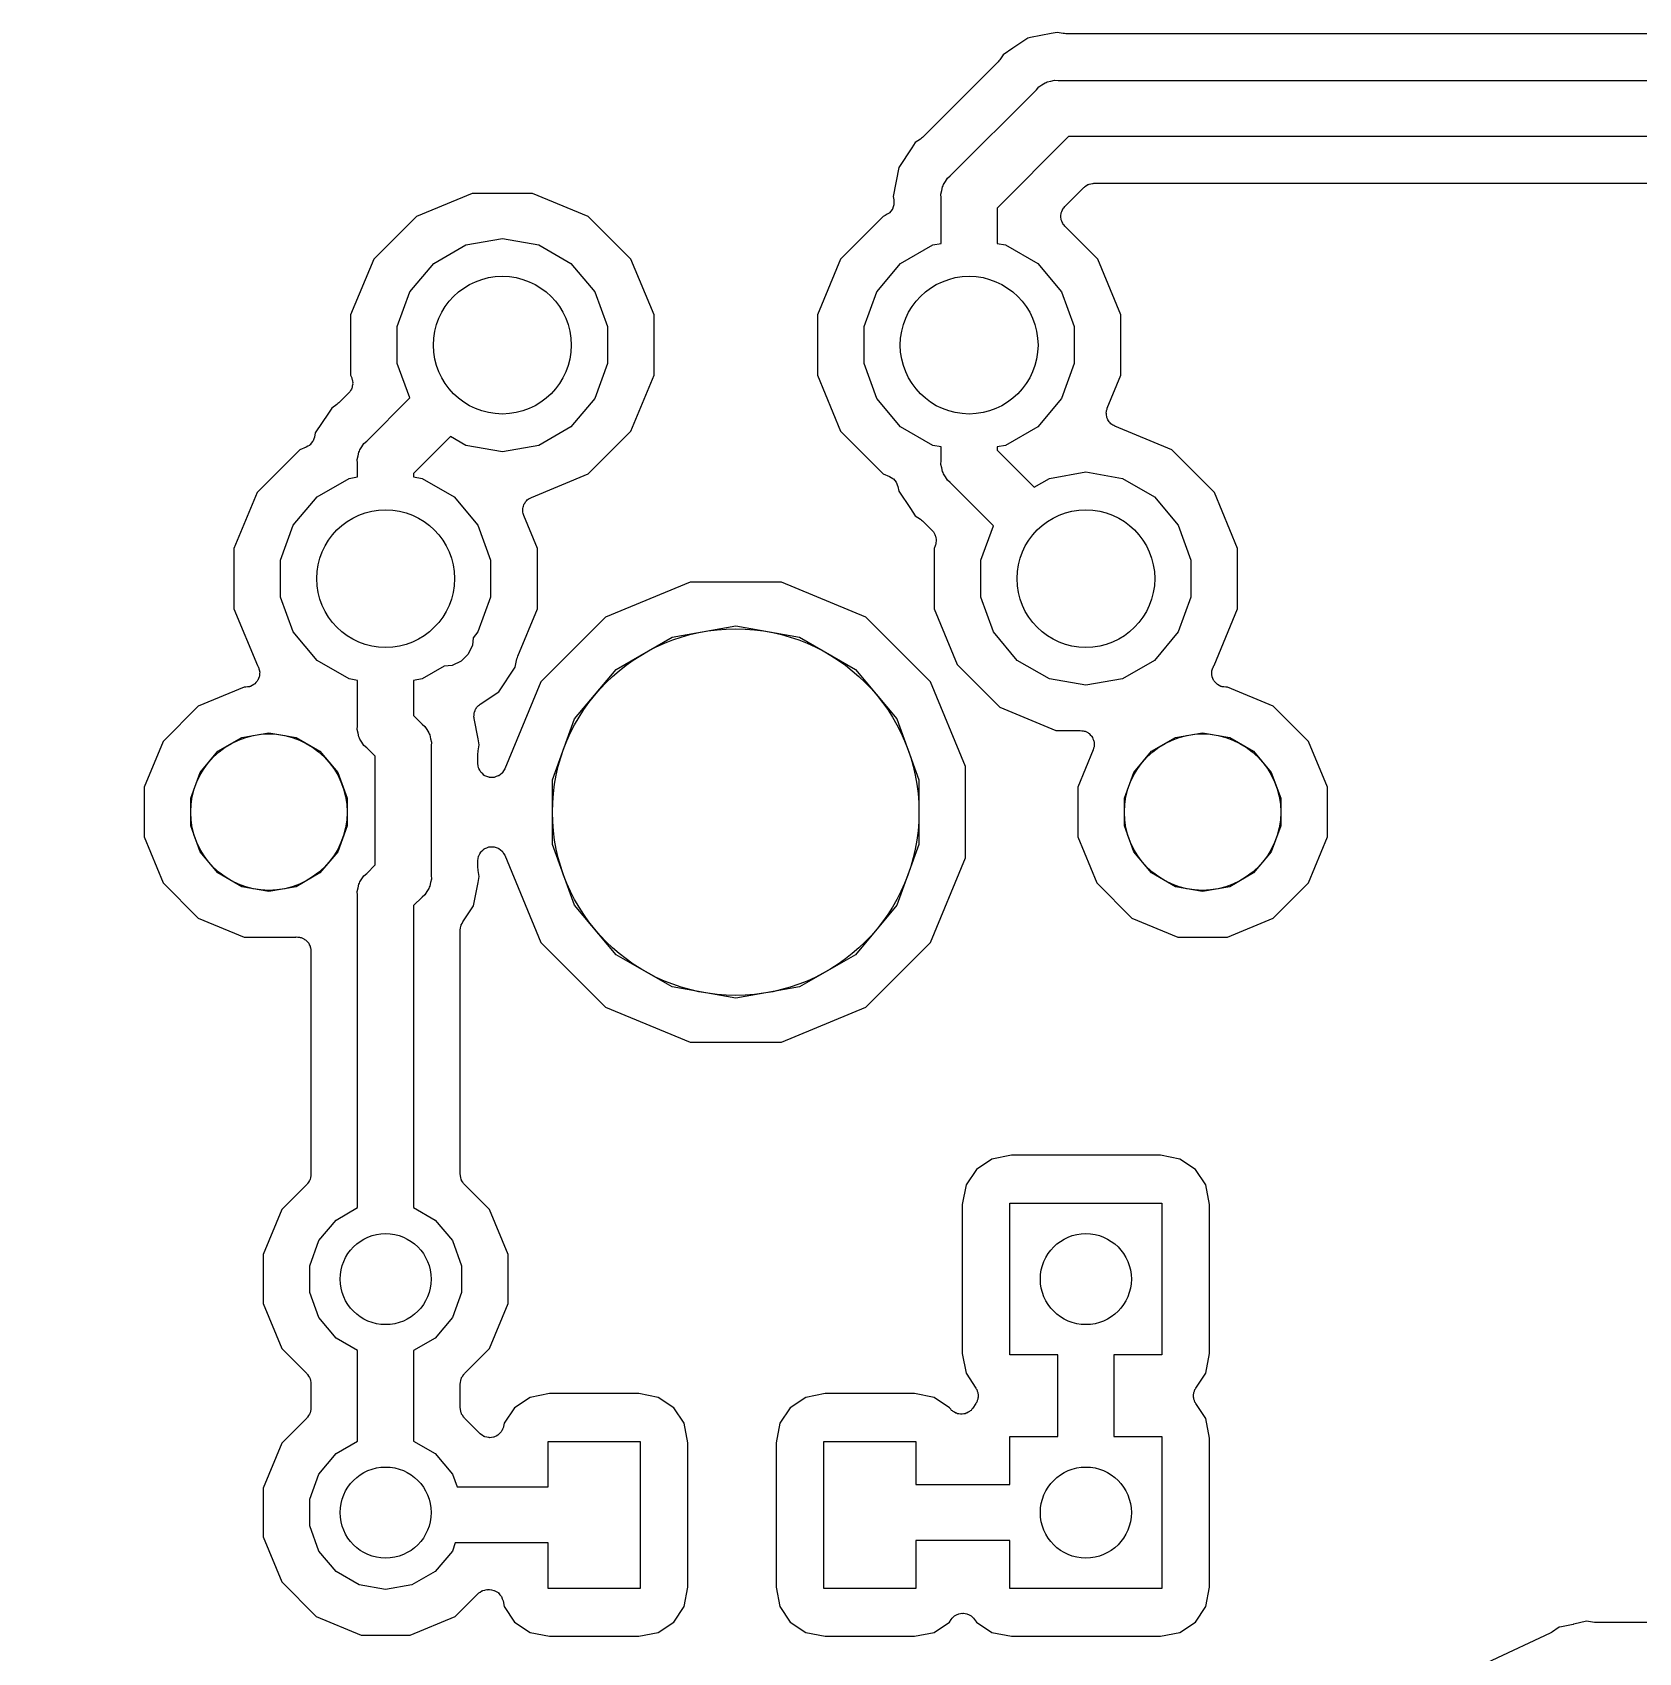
# Model space of a CAD drawing. Extents: x 24 to 196, y -189 to -31.
# Drawn here: x 64.65 to 82.13, y -131.42 to -113.8 of the extents above; entities that cross this region are included whole.
import ezdxf

# ---------------------------------------------------------------- set-up
doc = ezdxf.new("R2010")
doc.units = 0
doc.header["$MEASUREMENT"] = 0
doc.layers.add('BLACK', color=7, linetype='CONTINUOUS')

msp = doc.modelspace()

# ---------------------------------------------------------------- linework, layer by layer
at = {"layer": 'BLACK', "linetype": 'CONTINUOUS'}
for p, q in [((75.5149, -113.856), (75.4859, -113.862)), ((75.7377, -113.812), (75.5149, -113.856)), ((75.803, -113.799), (75.7377, -113.812)), ((75.7377, -113.812), (75.7377, -113.812)), ((75.8684, -113.812), (75.803, -113.799)), ((75.8833, -113.812), (75.8684, -113.812)), ((75.8981, -113.815), (75.8833, -113.812)), ((96.1202, -113.815), (75.8981, -113.815)), ((75.323, -113.971), (75.217, -114.042)), ((75.4859, -113.862), (75.323, -113.971)), ((75.1611, -114.12), (74.339, -114.942)), ((75.1697, -114.108), (75.1611, -114.12)), ((75.18, -114.097), (75.1697, -114.108)), ((75.217, -114.042), (75.18, -114.097)), ((75.6041, -114.391), (75.6391, -114.37)), ((75.6391, -114.37), (75.6722, -114.347)), ((75.6722, -114.347), (75.6854, -114.344)), ((75.6854, -114.344), (75.6972, -114.337)), ((75.6972, -114.337), (75.737, -114.33)), ((75.737, -114.33), (75.7761, -114.319)), ((75.7761, -114.319), (75.8163, -114.323)), ((75.8163, -114.323), (96.3937, -114.323)), ((74.6404, -115.359), (75.5781, -114.422)), ((75.5781, -114.422), (75.6041, -114.391)), ((74.2235, -115.054), (74.0809, -115.267)), ((74.2605, -114.998), (74.2235, -115.054)), ((74.2235, -115.054), (74.2235, -115.054)), ((74.3159, -114.961), (74.2605, -114.998)), ((74.3267, -114.951), (74.3159, -114.961)), ((74.339, -114.942), (74.3267, -114.951)), ((75.9293, -114.932), (75.1513, -115.71)), ((95.7841, -114.932), (75.9293, -114.932)), ((74.0809, -115.267), (74.0178, -115.584)), ((74.566, -115.453), (74.5892, -115.42)), ((74.5892, -115.42), (74.6094, -115.385)), ((74.6094, -115.385), (74.6404, -115.359)), ((76.1703, -115.446), (76.1896, -115.441)), ((76.1896, -115.441), (76.1962, -115.442)), ((76.1962, -115.442), (76.2028, -115.44)), ((76.2028, -115.44), (87.9894, -115.44)), ((69.4381, -115.55), (68.8313, -115.801)), ((70.0949, -115.55), (69.4381, -115.55)), ((70.7017, -115.801), (70.0949, -115.55)), ((74.0178, -115.584), (74.0251, -115.621)), ((74.5382, -115.557), (74.5486, -115.518)), ((74.5417, -115.598), (74.5382, -115.557)), ((74.5417, -116.094), (74.5417, -115.598)), ((74.5486, -115.518), (74.5557, -115.478)), ((74.5557, -115.478), (74.5625, -115.467)), ((74.5625, -115.467), (74.566, -115.453)), ((75.8882, -115.692), (76.0951, -115.485)), ((76.0951, -115.485), (76.1006, -115.481)), ((76.1006, -115.481), (76.1049, -115.476)), ((76.1049, -115.476), (76.1221, -115.466)), ((76.1221, -115.466), (76.1384, -115.455)), ((76.1384, -115.455), (76.1449, -115.453)), ((76.1449, -115.453), (76.1507, -115.45)), ((76.1507, -115.45), (76.1703, -115.446)), ((73.934, -115.792), (73.9113, -115.801)), ((73.9549, -115.778), (73.934, -115.792)), ((73.9761, -115.765), (73.9549, -115.778)), ((73.9772, -115.764), (73.9761, -115.765)), ((73.9786, -115.763), (73.9772, -115.764)), ((73.9937, -115.743), (73.9786, -115.763)), ((74.0092, -115.724), (73.9937, -115.743)), ((74.0098, -115.723), (74.0092, -115.724)), ((74.0108, -115.721), (74.0098, -115.723)), ((74.0183, -115.697), (74.0108, -115.721)), ((74.0263, -115.674), (74.0183, -115.697)), ((74.0251, -115.621), (74.0256, -115.646)), ((74.0256, -115.646), (74.0267, -115.671)), ((74.0267, -115.671), (74.0262, -115.672)), ((74.0262, -115.672), (74.0263, -115.674)), ((75.1513, -115.71), (75.1513, -116.094)), ((75.8441, -115.786), (75.8476, -115.774)), ((75.8453, -115.8), (75.8441, -115.786)), ((75.8476, -115.774), (75.8488, -115.76)), ((75.8488, -115.76), (75.8544, -115.748)), ((75.8544, -115.748), (75.8578, -115.735)), ((75.8578, -115.735), (75.8655, -115.724)), ((75.8655, -115.724), (75.8711, -115.712)), ((75.8711, -115.712), (75.8806, -115.703)), ((75.8806, -115.703), (75.8882, -115.692)), ((68.8313, -115.801), (68.3668, -116.265)), ((71.1661, -116.265), (70.7017, -115.801)), ((73.9113, -115.801), (73.4468, -116.265)), ((75.8441, -115.813), (75.8453, -115.8)), ((75.8476, -115.826), (75.8441, -115.813)), ((75.8488, -115.839), (75.8476, -115.826)), ((75.8544, -115.851), (75.8488, -115.839)), ((75.8578, -115.864), (75.8544, -115.851)), ((75.8655, -115.875), (75.8578, -115.864)), ((75.8711, -115.887), (75.8655, -115.875)), ((75.8806, -115.897), (75.8711, -115.887)), ((75.8882, -115.907), (75.8806, -115.897)), ((76.2461, -116.265), (75.8882, -115.907)), ((69.0205, -116.312), (69.3695, -116.11)), ((69.3695, -116.11), (69.7665, -116.04)), ((69.7665, -116.04), (70.1635, -116.11)), ((70.1635, -116.11), (70.5125, -116.312)), ((74.1005, -116.312), (74.4495, -116.11)), ((74.4495, -116.11), (74.5417, -116.094)), ((75.1513, -116.094), (75.2435, -116.11)), ((75.2435, -116.11), (75.5925, -116.312)), ((68.3668, -116.265), (68.1155, -116.872)), ((68.7614, -116.62), (69.0205, -116.312)), ((70.5125, -116.312), (70.7716, -116.62)), ((71.4175, -116.872), (71.1661, -116.265)), ((73.4468, -116.265), (73.1955, -116.872)), ((73.8414, -116.62), (74.1005, -116.312)), ((75.5925, -116.312), (75.8516, -116.62)), ((76.4975, -116.872), (76.2461, -116.265)), ((68.6235, -116.999), (68.7614, -116.62)), ((70.7716, -116.62), (70.9095, -116.999)), ((73.7035, -116.999), (73.8414, -116.62)), ((75.8516, -116.62), (75.9895, -116.999)), ((68.1155, -116.872), (68.1155, -117.529)), ((68.6235, -117.402), (68.6235, -116.999)), ((70.9095, -116.999), (70.9095, -117.402)), ((71.4175, -117.529), (71.4175, -116.872)), ((73.1955, -116.872), (73.1955, -117.529)), ((73.7035, -117.402), (73.7035, -116.999)), ((75.9895, -116.999), (75.9895, -117.402)), ((76.4975, -117.529), (76.4975, -116.872)), ((68.1155, -117.529), (68.1272, -117.557)), ((68.1272, -117.557), (68.1294, -117.567)), ((68.7597, -117.776), (68.6235, -117.402)), ((70.9095, -117.402), (70.7716, -117.781)), ((71.1661, -118.136), (71.4175, -117.529)), ((73.1955, -117.529), (73.4468, -118.136)), ((73.8414, -117.781), (73.7035, -117.402)), ((75.9895, -117.402), (75.8516, -117.781)), ((76.3499, -117.885), (76.4975, -117.529)), ((68.0942, -117.723), (67.989, -117.829)), ((68.0999, -117.715), (68.0942, -117.723)), ((68.1073, -117.708), (68.0999, -117.715)), ((68.115, -117.694), (68.1073, -117.708)), ((68.1246, -117.68), (68.115, -117.694)), ((68.1272, -117.67), (68.1246, -117.68)), ((68.1318, -117.662), (68.1272, -117.67)), ((68.1294, -117.567), (68.1336, -117.576)), ((68.134, -117.645), (68.1318, -117.662)), ((68.1336, -117.576), (68.1351, -117.593)), ((68.1383, -117.629), (68.134, -117.645)), ((68.1351, -117.593), (68.1387, -117.609)), ((68.1387, -117.609), (68.1374, -117.619)), ((68.1374, -117.619), (68.1383, -117.629)), ((67.9105, -117.885), (67.8735, -117.94)), ((67.9659, -117.848), (67.9105, -117.885)), ((67.9767, -117.837), (67.9659, -117.848)), ((67.989, -117.829), (67.9767, -117.837)), ((68.2904, -118.246), (68.7597, -117.776)), ((70.7716, -117.781), (70.5125, -118.09)), ((74.1005, -118.09), (73.8414, -117.781)), ((75.8516, -117.781), (75.5925, -118.09)), ((76.3413, -117.924), (76.3419, -117.911)), ((76.3419, -117.911), (76.347, -117.898)), ((76.347, -117.898), (76.3499, -117.885)), ((67.8735, -117.94), (67.7309, -118.154)), ((67.8735, -117.94), (67.8735, -117.94)), ((76.3385, -117.937), (76.3413, -117.924)), ((76.3402, -117.95), (76.3385, -117.937)), ((76.3396, -117.964), (76.3402, -117.95)), ((76.3436, -117.976), (76.3396, -117.964)), ((76.3454, -117.989), (76.3436, -117.976)), ((76.3515, -118.001), (76.3454, -117.989)), ((76.3555, -118.014), (76.3515, -118.001)), ((76.3636, -118.025), (76.3555, -118.014)), ((76.3698, -118.036), (76.3636, -118.025)), ((76.3796, -118.045), (76.3698, -118.036)), ((76.3878, -118.056), (76.3796, -118.045)), ((76.399, -118.063), (76.3878, -118.056)), ((76.4088, -118.072), (76.399, -118.063)), ((76.4211, -118.077), (76.4088, -118.072)), ((76.4324, -118.084), (76.4211, -118.077)), ((77.0517, -118.341), (76.4324, -118.084)), ((67.7021, -118.251), (67.6879, -118.267)), ((67.704, -118.246), (67.7021, -118.251)), ((67.707, -118.242), (67.704, -118.246)), ((67.7135, -118.221), (67.707, -118.242)), ((67.7213, -118.201), (67.7135, -118.221)), ((67.7309, -118.154), (67.7213, -118.201)), ((68.2594, -118.272), (68.2904, -118.246)), ((69.203, -118.195), (68.8013, -118.597)), ((69.3695, -118.291), (69.203, -118.195)), ((70.5125, -118.09), (70.1635, -118.291)), ((70.7017, -118.6), (71.1661, -118.136)), ((73.4468, -118.136), (73.9113, -118.6)), ((74.4495, -118.291), (74.1005, -118.09)), ((75.5925, -118.09), (75.2435, -118.291)), ((67.5613, -118.341), (67.0968, -118.805)), ((67.6302, -118.312), (67.5613, -118.341)), ((67.6484, -118.301), (67.6302, -118.312)), ((67.6673, -118.291), (67.6484, -118.301)), ((67.6706, -118.287), (67.6673, -118.291)), ((67.6748, -118.284), (67.6706, -118.287)), ((67.6879, -118.267), (67.6748, -118.284)), ((68.1882, -118.444), (68.1986, -118.405)), ((68.1986, -118.405), (68.2057, -118.365)), ((68.2057, -118.365), (68.2125, -118.353)), ((68.2125, -118.353), (68.216, -118.34)), ((68.216, -118.34), (68.2392, -118.307)), ((68.2392, -118.307), (68.2594, -118.272)), ((69.7665, -118.361), (69.3695, -118.291)), ((70.1635, -118.291), (69.7665, -118.361)), ((74.5417, -118.308), (74.4495, -118.291)), ((74.5417, -118.457), (74.5417, -118.308)), ((75.2435, -118.291), (75.1513, -118.308)), ((75.1513, -118.308), (75.1513, -118.344)), ((75.1513, -118.344), (75.553, -118.746)), ((77.5161, -118.805), (77.0517, -118.341)), ((68.1917, -118.484), (68.1882, -118.444)), ((68.1917, -118.634), (68.1917, -118.484)), ((68.8013, -118.597), (68.8013, -118.634)), ((70.0824, -118.857), (70.7017, -118.6)), ((73.9113, -118.6), (73.9802, -118.629)), ((74.5382, -118.498), (74.5417, -118.457)), ((74.5486, -118.537), (74.5382, -118.498)), ((74.5557, -118.577), (74.5486, -118.537)), ((74.5625, -118.588), (74.5557, -118.577)), ((74.566, -118.601), (74.5625, -118.588)), ((74.5892, -118.635), (74.566, -118.601)), ((75.7195, -118.65), (76.1165, -118.58)), ((76.1165, -118.58), (76.5135, -118.65)), ((67.7505, -118.852), (68.0995, -118.65)), ((68.0995, -118.65), (68.1917, -118.634)), ((68.8013, -118.634), (68.8935, -118.65)), ((68.8935, -118.65), (69.2425, -118.852)), ((73.9802, -118.629), (73.9984, -118.64)), ((73.9984, -118.64), (74.0173, -118.651)), ((74.0173, -118.651), (74.0206, -118.655)), ((74.0206, -118.655), (74.0248, -118.657)), ((74.0248, -118.657), (74.0379, -118.674)), ((74.0379, -118.674), (74.0521, -118.691)), ((74.0521, -118.691), (74.054, -118.695)), ((74.054, -118.695), (74.057, -118.699)), ((74.057, -118.699), (74.0635, -118.72)), ((74.0635, -118.72), (74.0713, -118.74)), ((74.0713, -118.74), (74.0809, -118.788)), ((74.0809, -118.788), (74.2078, -118.978)), ((74.6094, -118.67), (74.5892, -118.635)), ((74.6404, -118.696), (74.6094, -118.67)), ((75.1097, -119.165), (74.6404, -118.696)), ((75.553, -118.746), (75.7195, -118.65)), ((76.5135, -118.65), (76.8625, -118.852)), ((67.0968, -118.805), (66.8455, -119.412)), ((67.4914, -119.16), (67.7505, -118.852)), ((69.2425, -118.852), (69.5016, -119.16)), ((69.9896, -118.978), (69.9936, -118.965)), ((69.9936, -118.965), (69.9954, -118.952)), ((69.9954, -118.952), (70.0015, -118.94)), ((70.0015, -118.94), (70.0055, -118.927)), ((70.0055, -118.927), (70.0136, -118.917)), ((70.0136, -118.917), (70.0198, -118.905)), ((70.0198, -118.905), (70.0296, -118.896)), ((70.0296, -118.896), (70.0378, -118.885)), ((70.0378, -118.885), (70.049, -118.878)), ((70.049, -118.878), (70.0588, -118.869)), ((70.0588, -118.869), (70.0711, -118.864)), ((70.0711, -118.864), (70.0824, -118.857)), ((76.8625, -118.852), (77.1216, -119.16)), ((77.7675, -119.412), (77.5161, -118.805)), ((69.9885, -119.004), (69.9902, -118.991)), ((69.9913, -119.017), (69.9885, -119.004)), ((69.9902, -118.991), (69.9896, -118.978)), ((69.9919, -119.031), (69.9913, -119.017)), ((69.997, -119.043), (69.9919, -119.031)), ((69.9999, -119.056), (69.997, -119.043)), ((70.1475, -119.412), (69.9999, -119.056)), ((74.2078, -118.978), (74.2605, -119.057)), ((74.2605, -119.057), (74.3159, -119.094)), ((74.3159, -119.094), (74.3267, -119.104)), ((74.3267, -119.104), (74.339, -119.113)), ((74.339, -119.113), (74.4442, -119.218)), ((67.3535, -119.539), (67.4914, -119.16)), ((69.5016, -119.16), (69.6395, -119.539)), ((74.4442, -119.218), (74.4499, -119.226)), ((74.4499, -119.226), (74.4573, -119.233)), ((74.4573, -119.233), (74.465, -119.248)), ((74.465, -119.248), (74.4746, -119.261)), ((74.4746, -119.261), (74.4772, -119.271)), ((74.4772, -119.271), (74.4818, -119.28)), ((74.4818, -119.28), (74.484, -119.296)), ((74.484, -119.296), (74.4883, -119.312)), ((74.4883, -119.312), (74.4874, -119.322)), ((74.9735, -119.539), (75.1097, -119.165)), ((77.1216, -119.16), (77.2595, -119.539)), ((66.8455, -119.412), (66.8455, -120.069)), ((70.1475, -120.069), (70.1475, -119.412)), ((74.4772, -119.384), (74.4655, -119.412)), ((74.4655, -119.412), (74.4655, -120.069)), ((74.4794, -119.374), (74.4772, -119.384)), ((74.4836, -119.365), (74.4794, -119.374)), ((74.4851, -119.348), (74.4836, -119.365)), ((74.4887, -119.332), (74.4851, -119.348)), ((74.4874, -119.322), (74.4887, -119.332)), ((77.7675, -120.069), (77.7675, -119.412)), ((67.3535, -119.942), (67.3535, -119.539)), ((69.6395, -119.539), (69.6395, -119.942)), ((74.9735, -119.942), (74.9735, -119.539)), ((77.2595, -119.539), (77.2595, -119.942)), ((71.8088, -119.779), (70.8893, -120.16)), ((72.8042, -119.779), (71.8088, -119.779)), ((73.7237, -120.16), (72.8042, -119.779)), ((67.4914, -120.321), (67.3535, -119.942)), ((69.6395, -119.942), (69.5016, -120.321)), ((75.1114, -120.321), (74.9735, -119.942)), ((77.2595, -119.942), (77.1216, -120.321)), ((66.8455, -120.069), (67.1013, -120.687)), ((69.9337, -120.585), (70.1475, -120.069)), ((70.8893, -120.16), (70.1855, -120.863)), ((74.4275, -120.863), (73.7237, -120.16)), ((74.4655, -120.069), (74.7168, -120.676)), ((77.5117, -120.687), (77.7675, -120.069)), ((67.7505, -120.63), (67.4914, -120.321)), ((69.5016, -120.321), (69.4477, -120.385)), ((71.0051, -120.73), (71.614, -120.378)), ((71.614, -120.378), (72.3065, -120.256)), ((72.3065, -120.256), (72.999, -120.378)), ((72.999, -120.378), (73.6079, -120.73)), ((75.3705, -120.63), (75.1114, -120.321)), ((77.1216, -120.321), (76.8625, -120.63)), ((69.4406, -120.466), (69.3952, -120.563)), ((69.4477, -120.385), (69.4406, -120.466)), ((67.1013, -120.687), (67.1068, -120.693)), ((67.1068, -120.693), (67.1091, -120.699)), ((67.1091, -120.699), (67.1129, -120.705)), ((67.1129, -120.705), (67.1181, -120.724)), ((67.1181, -120.724), (67.1249, -120.743)), ((68.0995, -120.831), (67.7505, -120.63)), ((69.1339, -120.692), (68.8935, -120.831)), ((69.2218, -120.685), (69.1339, -120.692)), ((69.3192, -120.639), (69.2218, -120.685)), ((69.3952, -120.563), (69.3192, -120.639)), ((69.7276, -120.972), (69.9073, -120.703)), ((69.9073, -120.703), (69.925, -120.614)), ((69.925, -120.614), (69.9305, -120.6)), ((69.9305, -120.6), (69.9337, -120.585)), ((70.5531, -121.268), (71.0051, -120.73)), ((73.6079, -120.73), (74.0599, -121.268)), ((74.7168, -120.676), (75.1813, -121.14)), ((75.7195, -120.831), (75.3705, -120.63)), ((76.8625, -120.63), (76.5135, -120.831)), ((77.4881, -120.743), (77.4949, -120.724)), ((77.4949, -120.724), (77.5001, -120.705)), ((77.5001, -120.705), (77.5039, -120.699)), ((77.5039, -120.699), (77.5062, -120.693)), ((77.5062, -120.693), (77.5117, -120.687)), ((67.0442, -120.903), (67.0269, -120.913)), ((67.0622, -120.894), (67.0442, -120.903)), ((67.067, -120.889), (67.0622, -120.894)), ((67.0728, -120.886), (67.067, -120.889)), ((67.0856, -120.871), (67.0728, -120.886)), ((67.0996, -120.857), (67.0856, -120.871)), ((67.1025, -120.851), (67.0996, -120.857)), ((67.1068, -120.846), (67.1025, -120.851)), ((67.1136, -120.827), (67.1068, -120.846)), ((67.122, -120.809), (67.1136, -120.827)), ((67.1226, -120.802), (67.122, -120.809)), ((67.1249, -120.796), (67.1226, -120.802)), ((67.1249, -120.743), (67.1249, -120.75)), ((67.1249, -120.75), (67.1266, -120.756)), ((67.1266, -120.756), (67.1249, -120.776)), ((67.1249, -120.776), (67.1249, -120.796)), ((68.1917, -120.848), (68.0995, -120.831)), ((68.1917, -121.344), (68.1917, -120.848)), ((68.8935, -120.831), (68.8013, -120.848)), ((68.8013, -120.848), (68.8013, -121.231)), ((70.1855, -120.863), (69.793, -121.811)), ((74.8084, -121.783), (74.4275, -120.863)), ((76.1165, -120.901), (75.7195, -120.831)), ((76.5135, -120.831), (76.1165, -120.901)), ((77.4864, -120.756), (77.4881, -120.75)), ((77.4881, -120.776), (77.4864, -120.756)), ((77.4881, -120.75), (77.4881, -120.743)), ((77.4881, -120.796), (77.4881, -120.776)), ((77.4904, -120.802), (77.4881, -120.796)), ((77.491, -120.809), (77.4904, -120.802)), ((77.4994, -120.827), (77.491, -120.809)), ((77.5062, -120.846), (77.4994, -120.827)), ((77.5105, -120.851), (77.5062, -120.846)), ((77.5133, -120.857), (77.5105, -120.851)), ((77.5274, -120.871), (77.5133, -120.857)), ((77.5402, -120.886), (77.5274, -120.871)), ((77.546, -120.889), (77.5402, -120.886)), ((77.5508, -120.894), (77.546, -120.889)), ((77.5688, -120.903), (77.5508, -120.894)), ((77.5861, -120.913), (77.5688, -120.903)), ((66.9562, -120.922), (66.4567, -121.129)), ((66.9748, -120.922), (66.9562, -120.922)), ((66.9944, -120.918), (66.9748, -120.922)), ((67.0142, -120.917), (66.9944, -120.918)), ((67.0203, -120.914), (67.0142, -120.917)), ((67.0269, -120.913), (67.0203, -120.914)), ((69.5242, -121.108), (69.7276, -120.972)), ((77.5927, -120.914), (77.5861, -120.913)), ((77.5987, -120.917), (77.5927, -120.914)), ((77.6186, -120.918), (77.5987, -120.917)), ((77.6382, -120.922), (77.6186, -120.918)), ((77.6568, -120.922), (77.6382, -120.922)), ((78.1562, -121.129), (77.6568, -120.922)), ((66.4567, -121.129), (66.0745, -121.511)), ((68.8013, -121.231), (68.8931, -121.323)), ((69.4567, -121.244), (69.4586, -121.228)), ((69.4591, -121.254), (69.4567, -121.244)), ((69.4582, -121.211), (69.4614, -121.202)), ((69.4586, -121.228), (69.4582, -121.211)), ((69.4594, -121.264), (69.4591, -121.254)), ((69.4614, -121.202), (69.4625, -121.192)), ((69.4625, -121.192), (69.4699, -121.177)), ((69.4699, -121.177), (69.4752, -121.161)), ((69.4752, -121.161), (69.4815, -121.153)), ((69.4815, -121.153), (69.4859, -121.144)), ((69.4859, -121.144), (69.4979, -121.133)), ((69.4979, -121.133), (69.5083, -121.12)), ((69.5083, -121.12), (69.5169, -121.115)), ((69.5169, -121.115), (69.5242, -121.108)), ((75.1813, -121.14), (75.7881, -121.392)), ((78.5385, -121.511), (78.1562, -121.129)), ((66.931, -121.469), (67.2265, -121.417)), ((67.2265, -121.417), (67.522, -121.469)), ((68.1882, -121.384), (68.1917, -121.344)), ((68.1986, -121.423), (68.1882, -121.384)), ((68.2057, -121.463), (68.1986, -121.423)), ((68.8931, -121.323), (68.9241, -121.349)), ((68.9241, -121.349), (68.9443, -121.384)), ((68.9443, -121.384), (68.9675, -121.417)), ((68.9675, -121.417), (68.971, -121.43)), ((68.971, -121.43), (68.9778, -121.442)), ((69.5027, -121.482), (69.4594, -121.264)), ((70.3126, -121.929), (70.5531, -121.268)), ((74.0599, -121.268), (74.3004, -121.929)), ((75.7881, -121.392), (76.0558, -121.392)), ((76.0558, -121.392), (76.0722, -121.395)), ((76.0722, -121.395), (76.0888, -121.395)), ((76.0888, -121.395), (76.098, -121.399)), ((76.098, -121.399), (76.1079, -121.401)), ((76.1079, -121.401), (76.1223, -121.409)), ((76.1223, -121.409), (76.1377, -121.416)), ((76.1377, -121.416), (76.1451, -121.422)), ((76.1451, -121.422), (76.1537, -121.427)), ((76.1537, -121.427), (76.1644, -121.44)), ((77.091, -121.469), (77.3865, -121.417)), ((77.3865, -121.417), (77.682, -121.469)), ((66.0745, -121.511), (65.8676, -122.01)), ((66.6711, -121.619), (66.931, -121.469)), ((67.522, -121.469), (67.7819, -121.619)), ((68.2125, -121.475), (68.2057, -121.463)), ((68.216, -121.488), (68.2125, -121.475)), ((68.2392, -121.521), (68.216, -121.488)), ((68.2594, -121.556), (68.2392, -121.521)), ((68.2904, -121.582), (68.2594, -121.556)), ((68.3822, -121.674), (68.2904, -121.582)), ((68.9778, -121.442), (68.9849, -121.482)), ((68.9849, -121.482), (68.9953, -121.521)), ((68.9953, -121.521), (68.9918, -121.561)), ((68.9918, -121.561), (68.9918, -122.968)), ((69.5157, -121.548), (69.5027, -121.482)), ((69.5027, -121.482), (69.5027, -121.482)), ((69.5027, -121.613), (69.5157, -121.548)), ((76.1966, -121.602), (76.0276, -122.01)), ((76.1644, -121.44), (76.1767, -121.451)), ((76.1767, -121.451), (76.1813, -121.46)), ((76.1813, -121.46), (76.1878, -121.468)), ((76.1878, -121.468), (76.1935, -121.483)), ((76.1935, -121.483), (76.2011, -121.498)), ((76.2002, -121.586), (76.1966, -121.602)), ((76.2059, -121.571), (76.2002, -121.586)), ((76.2011, -121.498), (76.2024, -121.508)), ((76.2024, -121.508), (76.2059, -121.518)), ((76.2059, -121.518), (76.2059, -121.534)), ((76.2059, -121.534), (76.208, -121.551)), ((76.208, -121.551), (76.2059, -121.56)), ((76.2059, -121.56), (76.2059, -121.571)), ((76.8311, -121.619), (77.091, -121.469)), ((77.682, -121.469), (77.9419, -121.619)), ((78.7454, -122.01), (78.5385, -121.511)), ((66.4782, -121.849), (66.6711, -121.619)), ((67.7819, -121.619), (67.9748, -121.849)), ((68.3822, -122.855), (68.3822, -121.674)), ((69.4998, -121.643), (69.5024, -121.628)), ((69.4998, -121.753), (69.4998, -121.643)), ((69.5038, -121.776), (69.4998, -121.753)), ((69.5024, -121.628), (69.5027, -121.613)), ((69.5069, -121.798), (69.5038, -121.776)), ((74.8084, -122.778), (74.8084, -121.783)), ((76.6382, -121.849), (76.8311, -121.619)), ((77.9419, -121.619), (78.1348, -121.849)), ((66.3756, -122.131), (66.4782, -121.849)), ((67.9748, -121.849), (68.0774, -122.131)), ((69.5084, -121.801), (69.5069, -121.798)), ((69.509, -121.805), (69.5084, -121.801)), ((69.5206, -121.825), (69.509, -121.805)), ((69.5313, -121.845), (69.5206, -121.825)), ((69.5338, -121.848), (69.5313, -121.845)), ((69.5355, -121.851), (69.5338, -121.848)), ((69.5532, -121.866), (69.5355, -121.851)), ((69.5703, -121.881), (69.5532, -121.866)), ((69.5734, -121.882), (69.5703, -121.881)), ((69.576, -121.885), (69.5734, -121.882)), ((69.5978, -121.893), (69.576, -121.885)), ((69.6192, -121.901), (69.5978, -121.893)), ((69.6226, -121.902), (69.6192, -121.901)), ((69.6257, -121.903), (69.6226, -121.902)), ((69.6489, -121.903), (69.6257, -121.903)), ((69.6721, -121.904), (69.6489, -121.903)), ((69.6753, -121.903), (69.6721, -121.904)), ((69.6787, -121.903), (69.6753, -121.903)), ((69.7004, -121.895), (69.6787, -121.903)), ((69.7226, -121.888), (69.7004, -121.895)), ((69.7252, -121.886), (69.7226, -121.888)), ((69.7284, -121.885), (69.7252, -121.886)), ((69.7462, -121.87), (69.7284, -121.885)), ((69.7646, -121.856), (69.7462, -121.87)), ((69.7664, -121.853), (69.7646, -121.856)), ((69.7689, -121.851), (69.7664, -121.853)), ((69.7805, -121.831), (69.7689, -121.851)), ((69.793, -121.811), (69.7805, -121.831)), ((70.3126, -122.632), (70.3126, -121.929)), ((74.3004, -121.929), (74.3004, -122.632)), ((76.5356, -122.131), (76.6382, -121.849)), ((78.1348, -121.849), (78.2374, -122.131)), ((65.8676, -122.01), (65.8676, -122.551)), ((66.3756, -122.431), (66.3756, -122.131)), ((68.0774, -122.131), (68.0774, -122.431)), ((76.0276, -122.01), (76.0276, -122.551)), ((76.5356, -122.431), (76.5356, -122.131)), ((78.2374, -122.131), (78.2374, -122.431)), ((78.7454, -122.551), (78.7454, -122.01)), ((66.4782, -122.713), (66.3756, -122.431)), ((68.0774, -122.431), (67.9748, -122.713)), ((76.6382, -122.713), (76.5356, -122.431)), ((78.2374, -122.431), (78.1348, -122.713)), ((65.8676, -122.551), (66.0745, -123.05)), ((69.576, -122.677), (69.5978, -122.669)), ((69.5978, -122.669), (69.6192, -122.66)), ((69.6192, -122.66), (69.6226, -122.66)), ((69.6226, -122.66), (69.6257, -122.659)), ((69.6257, -122.659), (69.6489, -122.659)), ((69.6489, -122.659), (69.6721, -122.658)), ((69.6721, -122.658), (69.6753, -122.659)), ((69.6753, -122.659), (69.6787, -122.659)), ((69.6787, -122.659), (69.7004, -122.666)), ((69.7004, -122.666), (69.7226, -122.673)), ((70.5531, -123.293), (70.3126, -122.632)), ((74.3004, -122.632), (74.0599, -123.293)), ((76.0276, -122.551), (76.2345, -123.05)), ((78.5385, -123.05), (78.7454, -122.551)), ((66.6711, -122.943), (66.4782, -122.713)), ((67.9748, -122.713), (67.7819, -122.943)), ((69.4998, -122.809), (69.5038, -122.786)), ((69.4998, -122.887), (69.4998, -122.809)), ((69.5038, -122.786), (69.5069, -122.763)), ((69.5069, -122.763), (69.5084, -122.76)), ((69.5084, -122.76), (69.509, -122.756)), ((69.509, -122.756), (69.5206, -122.736)), ((69.5206, -122.736), (69.5313, -122.716)), ((69.5313, -122.716), (69.5338, -122.714)), ((69.5338, -122.714), (69.5355, -122.711)), ((69.5355, -122.711), (69.5532, -122.696)), ((69.5532, -122.696), (69.5703, -122.68)), ((69.5703, -122.68), (69.5734, -122.679)), ((69.5734, -122.679), (69.576, -122.677)), ((69.7226, -122.673), (69.7252, -122.675)), ((69.7252, -122.675), (69.7284, -122.677)), ((69.7284, -122.677), (69.7462, -122.692)), ((69.7462, -122.692), (69.7646, -122.706)), ((69.7646, -122.706), (69.7664, -122.708)), ((69.7664, -122.708), (69.7689, -122.711)), ((69.7689, -122.711), (69.7805, -122.731)), ((69.7805, -122.731), (69.793, -122.75)), ((69.793, -122.75), (70.1855, -123.698)), ((74.4275, -123.698), (74.8084, -122.778)), ((76.8311, -122.943), (76.6382, -122.713)), ((78.1348, -122.713), (77.9419, -122.943)), ((66.931, -123.093), (66.6711, -122.943)), ((67.7819, -122.943), (67.522, -123.093)), ((68.216, -123.041), (68.2392, -123.008)), ((68.2392, -123.008), (68.2594, -122.973)), ((68.2594, -122.973), (68.2904, -122.947)), ((68.2904, -122.947), (68.3822, -122.855)), ((68.9953, -123.009), (68.9849, -123.048)), ((68.9918, -122.968), (68.9953, -123.009)), ((69.5024, -122.901), (69.4998, -122.887)), ((69.5027, -122.916), (69.5024, -122.901)), ((69.5157, -122.982), (69.5027, -122.916)), ((69.5027, -123.047), (69.5157, -122.982)), ((77.091, -123.093), (76.8311, -122.943)), ((77.9419, -122.943), (77.682, -123.093)), ((66.0745, -123.05), (66.4567, -123.433)), ((67.2265, -123.145), (66.931, -123.093)), ((67.522, -123.093), (67.2265, -123.145)), ((68.1882, -123.145), (68.1986, -123.106)), ((68.1917, -123.186), (68.1882, -123.145)), ((68.1917, -126.583), (68.1917, -123.186)), ((68.1986, -123.106), (68.2057, -123.066)), ((68.2057, -123.066), (68.2125, -123.055)), ((68.2125, -123.055), (68.216, -123.041)), ((68.9241, -123.181), (68.8931, -123.207)), ((68.9443, -123.146), (68.9241, -123.181)), ((68.9675, -123.112), (68.9443, -123.146)), ((68.971, -123.099), (68.9675, -123.112)), ((68.9778, -123.088), (68.971, -123.099)), ((68.9849, -123.048), (68.9778, -123.088)), ((69.4526, -123.299), (69.5027, -123.047)), ((69.5027, -123.047), (69.5027, -123.047)), ((76.2345, -123.05), (76.6167, -123.433)), ((77.3865, -123.145), (77.091, -123.093)), ((77.682, -123.093), (77.3865, -123.145)), ((78.1562, -123.433), (78.5385, -123.05)), ((68.8931, -123.207), (68.8013, -123.298)), ((68.8013, -123.298), (68.8013, -126.583)), ((69.335, -123.475), (69.4526, -123.299)), ((71.0051, -123.832), (70.5531, -123.293)), ((74.0599, -123.293), (73.6079, -123.832)), ((66.4567, -123.433), (66.9562, -123.64)), ((69.3093, -123.56), (69.3125, -123.542)), ((69.3125, -123.542), (69.3137, -123.523)), ((69.3137, -123.523), (69.317, -123.516)), ((69.317, -123.516), (69.3185, -123.507)), ((69.3185, -123.507), (69.3276, -123.492)), ((69.3276, -123.492), (69.335, -123.475)), ((76.6167, -123.433), (77.1162, -123.64)), ((77.6568, -123.64), (78.1562, -123.433)), ((66.9562, -123.64), (67.5175, -123.64)), ((67.5175, -123.64), (67.5247, -123.638)), ((67.5247, -123.638), (67.5411, -123.64)), ((67.5411, -123.64), (67.5578, -123.64)), ((67.5578, -123.64), (67.5672, -123.644)), ((67.5672, -123.644), (67.5771, -123.645)), ((67.5771, -123.645), (67.5919, -123.653)), ((67.5919, -123.653), (67.6075, -123.658)), ((67.6075, -123.658), (67.6152, -123.665)), ((67.6152, -123.665), (67.6241, -123.669)), ((67.6241, -123.669), (67.6353, -123.682)), ((67.6353, -123.682), (67.648, -123.692)), ((67.648, -123.692), (67.6531, -123.701)), ((67.6531, -123.701), (67.6598, -123.708)), ((67.6598, -123.708), (67.6662, -123.724)), ((67.6662, -123.724), (67.6745, -123.738)), ((69.3093, -126.224), (69.3093, -123.56)), ((70.1855, -123.698), (70.8893, -124.402)), ((73.7237, -124.402), (74.4275, -123.698)), ((77.1162, -123.64), (77.6568, -123.64)), ((67.6745, -123.738), (67.6762, -123.748)), ((67.6762, -123.748), (67.6801, -123.757)), ((67.6801, -123.757), (67.6808, -123.774)), ((67.6808, -123.774), (67.6837, -123.79)), ((67.6837, -123.79), (67.6837, -126.224)), ((71.614, -124.183), (71.0051, -123.832)), ((73.6079, -123.832), (72.999, -124.183)), ((72.3065, -124.305), (71.614, -124.183)), ((72.999, -124.183), (72.3065, -124.305)), ((70.8893, -124.402), (71.8088, -124.783)), ((72.8042, -124.783), (73.7237, -124.402)), ((71.8088, -124.783), (72.8042, -124.783)), ((75.306, -126.014), (75.0928, -126.057)), ((76.927, -126.014), (75.306, -126.014)), ((77.1402, -126.057), (76.927, -126.014)), ((74.9247, -126.169), (74.8125, -126.337)), ((75.0928, -126.057), (74.9247, -126.169)), ((77.3082, -126.169), (77.1402, -126.057)), ((77.4205, -126.337), (77.3082, -126.169)), ((67.6391, -126.332), (67.366, -126.605)), ((67.6429, -126.327), (67.6391, -126.332)), ((67.648, -126.322), (67.6429, -126.327)), ((67.658, -126.305), (67.648, -126.322)), ((67.6694, -126.289), (67.658, -126.305)), ((67.6712, -126.282), (67.6694, -126.289)), ((67.6745, -126.277), (67.6712, -126.282)), ((67.678, -126.257), (67.6745, -126.277)), ((67.6831, -126.238), (67.678, -126.257)), ((67.6837, -126.224), (67.6825, -126.231)), ((67.6825, -126.231), (67.6831, -126.238)), ((69.3105, -126.231), (69.3093, -126.224)), ((69.3099, -126.238), (69.3105, -126.231)), ((69.315, -126.257), (69.3099, -126.238)), ((69.3185, -126.277), (69.315, -126.257)), ((69.3218, -126.282), (69.3185, -126.277)), ((69.3236, -126.289), (69.3218, -126.282)), ((69.335, -126.305), (69.3236, -126.289)), ((69.3449, -126.322), (69.335, -126.305)), ((69.3501, -126.327), (69.3449, -126.322)), ((69.3539, -126.332), (69.3501, -126.327)), ((69.627, -126.605), (69.3539, -126.332)), ((74.8125, -126.337), (74.7701, -126.55)), ((77.4629, -126.55), (77.4205, -126.337)), ((75.291, -128.186), (75.291, -126.535)), ((75.291, -126.535), (76.942, -126.535)), ((76.942, -126.535), (76.942, -128.186)), ((67.366, -126.605), (67.163, -127.095)), ((67.7706, -126.942), (67.9577, -126.719)), ((67.9577, -126.719), (68.1917, -126.583)), ((68.8013, -126.583), (69.0353, -126.719)), ((69.0353, -126.719), (69.2224, -126.942)), ((69.83, -127.095), (69.627, -126.605)), ((74.7701, -126.55), (74.7701, -128.171)), ((77.4629, -128.171), (77.4629, -126.55)), ((67.671, -127.215), (67.7706, -126.942)), ((69.2224, -126.942), (69.322, -127.215)), ((67.163, -127.095), (67.163, -127.626)), ((67.671, -127.506), (67.671, -127.215)), ((69.322, -127.215), (69.322, -127.506)), ((69.83, -127.626), (69.83, -127.095)), ((67.7706, -127.78), (67.671, -127.506)), ((69.322, -127.506), (69.2224, -127.78)), ((67.163, -127.626), (67.366, -128.116)), ((67.9577, -128.003), (67.7706, -127.78)), ((69.2224, -127.78), (69.0353, -128.003)), ((69.627, -128.116), (69.83, -127.626)), ((67.366, -128.116), (67.6391, -128.389)), ((68.1917, -128.138), (67.9577, -128.003)), ((69.0353, -128.003), (68.8013, -128.138)), ((69.3539, -128.389), (69.627, -128.116)), ((68.1917, -129.123), (68.1917, -128.138)), ((68.8013, -128.138), (68.8013, -129.123)), ((74.7701, -128.171), (74.8125, -128.384)), ((75.8117, -128.186), (75.291, -128.186)), ((75.8117, -129.075), (75.8117, -128.186)), ((76.942, -128.186), (76.4213, -128.186)), ((76.4213, -128.186), (76.4213, -129.075)), ((77.4205, -128.384), (77.4629, -128.171)), ((67.6391, -128.389), (67.6429, -128.395)), ((67.6429, -128.395), (67.648, -128.399)), ((67.648, -128.399), (67.658, -128.416)), ((67.658, -128.416), (67.6694, -128.432)), ((67.6694, -128.432), (67.6712, -128.439)), ((67.6712, -128.439), (67.6745, -128.445)), ((67.6745, -128.445), (67.678, -128.464)), ((67.678, -128.464), (67.6831, -128.484)), ((67.6831, -128.484), (67.6825, -128.49)), ((69.3099, -128.484), (69.315, -128.464)), ((69.3105, -128.49), (69.3099, -128.484)), ((69.315, -128.464), (69.3185, -128.445)), ((69.3185, -128.445), (69.3218, -128.439)), ((69.3218, -128.439), (69.3236, -128.432)), ((69.3236, -128.432), (69.335, -128.416)), ((69.335, -128.416), (69.3449, -128.399)), ((69.3449, -128.399), (69.3501, -128.395)), ((69.3501, -128.395), (69.3539, -128.389)), ((74.8125, -128.384), (74.9205, -128.546)), ((77.3125, -128.546), (77.4205, -128.384)), ((67.6825, -128.49), (67.6837, -128.497)), ((67.6837, -128.497), (67.6837, -128.764)), ((69.3093, -128.497), (69.3105, -128.49)), ((69.3093, -128.764), (69.3093, -128.497)), ((70.0676, -128.648), (69.8996, -128.76)), ((70.2809, -128.605), (70.0676, -128.648)), ((71.2508, -128.605), (70.2809, -128.605)), ((71.4641, -128.648), (71.2508, -128.605)), ((71.6321, -128.76), (71.4641, -128.648)), ((73.0676, -128.648), (72.8996, -128.76)), ((73.2809, -128.605), (73.0676, -128.648)), ((74.2508, -128.605), (73.2809, -128.605)), ((74.4641, -128.648), (74.2508, -128.605)), ((74.6321, -128.76), (74.4641, -128.648)), ((74.9205, -128.546), (74.9245, -128.555)), ((74.9245, -128.555), (74.9304, -128.563)), ((74.9304, -128.563), (74.9351, -128.579)), ((74.9351, -128.579), (74.9418, -128.594)), ((74.9418, -128.594), (74.9424, -128.604)), ((74.9424, -128.657), (74.9418, -128.667)), ((74.9424, -128.604), (74.9452, -128.614)), ((74.9452, -128.647), (74.9424, -128.657)), ((74.9452, -128.614), (74.9442, -128.631)), ((74.9442, -128.631), (74.9452, -128.647)), ((77.2878, -128.614), (77.2906, -128.604)), ((77.2888, -128.631), (77.2878, -128.614)), ((77.2878, -128.647), (77.2888, -128.631)), ((77.2906, -128.657), (77.2878, -128.647)), ((77.2906, -128.604), (77.2912, -128.594)), ((77.2912, -128.667), (77.2906, -128.657)), ((77.2912, -128.594), (77.2979, -128.579)), ((77.2979, -128.579), (77.3026, -128.563)), ((77.3026, -128.563), (77.3085, -128.555)), ((77.3085, -128.555), (77.3125, -128.546)), ((67.6694, -128.829), (67.658, -128.845)), ((67.6712, -128.822), (67.6694, -128.829)), ((67.6745, -128.817), (67.6712, -128.822)), ((67.678, -128.797), (67.6745, -128.817)), ((67.6831, -128.778), (67.678, -128.797)), ((67.6837, -128.764), (67.6825, -128.771)), ((67.6825, -128.771), (67.6831, -128.778)), ((69.3105, -128.771), (69.3093, -128.764)), ((69.3099, -128.778), (69.3105, -128.771)), ((69.315, -128.797), (69.3099, -128.778)), ((69.3185, -128.817), (69.315, -128.797)), ((69.3218, -128.822), (69.3185, -128.817)), ((69.3236, -128.829), (69.3218, -128.822)), ((69.335, -128.845), (69.3236, -128.829)), ((69.8996, -128.76), (69.7873, -128.928)), ((71.7444, -128.928), (71.6321, -128.76)), ((72.8996, -128.76), (72.7873, -128.928)), ((74.6347, -128.764), (74.6321, -128.76)), ((74.6462, -128.776), (74.6347, -128.764)), ((74.656, -128.789), (74.6462, -128.776)), ((74.6644, -128.795), (74.656, -128.789)), ((74.6713, -128.802), (74.6644, -128.795)), ((74.6862, -128.809), (74.6713, -128.802)), ((74.7, -128.819), (74.6862, -128.809)), ((74.7098, -128.821), (74.7, -128.819)), ((74.7188, -128.825), (74.7098, -128.821)), ((74.7353, -128.827), (74.7188, -128.825)), ((74.7515, -128.831), (74.7353, -128.827)), ((74.7614, -128.83), (74.7515, -128.831)), ((74.7714, -128.831), (74.7614, -128.83)), ((74.7875, -128.827), (74.7714, -128.831)), ((74.8041, -128.825), (74.7875, -128.827)), ((74.8131, -128.821), (74.8041, -128.825)), ((74.8228, -128.819), (74.8131, -128.821)), ((74.8366, -128.809), (74.8228, -128.819)), ((74.8515, -128.802), (74.8366, -128.809)), ((74.8585, -128.795), (74.8515, -128.802)), ((74.8668, -128.789), (74.8585, -128.795)), ((74.8766, -128.776), (74.8668, -128.789)), ((74.8881, -128.764), (74.8766, -128.776)), ((74.9205, -128.715), (74.8881, -128.764)), ((74.9245, -128.706), (74.9205, -128.715)), ((74.9304, -128.698), (74.9245, -128.706)), ((74.9351, -128.682), (74.9304, -128.698)), ((74.9418, -128.667), (74.9351, -128.682)), ((77.2979, -128.682), (77.2912, -128.667)), ((77.3026, -128.698), (77.2979, -128.682)), ((77.3085, -128.706), (77.3026, -128.698)), ((77.3125, -128.715), (77.3085, -128.706)), ((77.4205, -128.877), (77.3125, -128.715)), ((67.6391, -128.872), (67.366, -129.145)), ((67.6429, -128.867), (67.6391, -128.872)), ((67.648, -128.862), (67.6429, -128.867)), ((67.658, -128.845), (67.648, -128.862)), ((69.3449, -128.862), (69.335, -128.845)), ((69.3501, -128.867), (69.3449, -128.862)), ((69.3539, -128.872), (69.3501, -128.867)), ((69.523, -129.041), (69.3539, -128.872)), ((69.7611, -129.013), (69.7578, -129.016)), ((69.7689, -128.993), (69.7611, -129.013)), ((69.778, -128.973), (69.7689, -128.993)), ((69.7784, -128.968), (69.778, -128.973)), ((69.7803, -128.963), (69.7784, -128.968)), ((69.7873, -128.928), (69.7803, -128.963)), ((71.7868, -129.141), (71.7444, -128.928)), ((72.7873, -128.928), (72.7449, -129.141)), ((77.4629, -129.09), (77.4205, -128.877)), ((67.366, -129.145), (67.163, -129.635)), ((67.9577, -129.259), (68.1917, -129.123)), ((68.8013, -129.123), (69.0353, -129.259)), ((69.5272, -129.044), (69.523, -129.041)), ((69.5303, -129.048), (69.5272, -129.044)), ((69.5487, -129.059), (69.5303, -129.048)), ((69.5664, -129.072), (69.5487, -129.059)), ((69.5713, -129.073), (69.5664, -129.072)), ((69.5756, -129.076), (69.5713, -129.073)), ((69.5967, -129.08), (69.5756, -129.076)), ((69.6175, -129.085), (69.5967, -129.08)), ((69.6225, -129.085), (69.6175, -129.085)), ((69.6275, -129.086), (69.6225, -129.085)), ((69.6488, -129.083), (69.6275, -129.086)), ((69.6702, -129.081), (69.6488, -129.083)), ((69.6748, -129.079), (69.6702, -129.081)), ((69.6798, -129.078), (69.6748, -129.079)), ((69.6987, -129.068), (69.6798, -129.078)), ((69.7182, -129.058), (69.6987, -129.068)), ((69.7218, -129.055), (69.7182, -129.058)), ((69.7262, -129.052), (69.7218, -129.055)), ((69.7404, -129.036), (69.7262, -129.052)), ((69.7556, -129.021), (69.7404, -129.036)), ((69.7578, -129.016), (69.7556, -129.021)), ((70.2659, -129.621), (70.2659, -129.126)), ((70.2659, -129.126), (71.2659, -129.126)), ((71.2659, -129.126), (71.2659, -130.726)), ((71.7868, -130.711), (71.7868, -129.141)), ((72.7449, -129.141), (72.7449, -130.711)), ((73.2659, -130.726), (73.2659, -129.126)), ((73.2659, -129.126), (74.2659, -129.126)), ((74.2659, -129.126), (74.2659, -129.596)), ((75.291, -129.596), (75.291, -129.075)), ((75.291, -129.075), (75.8117, -129.075)), ((76.4213, -129.075), (76.942, -129.075)), ((76.942, -129.075), (76.942, -130.726)), ((77.4629, -130.711), (77.4629, -129.09)), ((67.7706, -129.482), (67.9577, -129.259)), ((69.0353, -129.259), (69.2224, -129.482)), ((67.671, -129.755), (67.7706, -129.482)), ((69.2224, -129.482), (69.2733, -129.621)), ((67.163, -129.635), (67.163, -130.166)), ((69.2733, -129.621), (70.2659, -129.621)), ((74.2659, -129.596), (75.291, -129.596)), ((67.671, -130.046), (67.671, -129.755)), ((67.7706, -130.32), (67.671, -130.046)), ((67.163, -130.166), (67.366, -130.656)), ((69.2548, -130.231), (69.2224, -130.32)), ((70.2659, -130.231), (69.2548, -130.231)), ((70.2659, -130.726), (70.2659, -130.231)), ((75.291, -130.205), (74.2659, -130.205)), ((74.2659, -130.205), (74.2659, -130.726)), ((75.291, -130.726), (75.291, -130.205)), ((67.9577, -130.543), (67.7706, -130.32)), ((69.2224, -130.32), (69.0353, -130.543)), ((68.2098, -130.688), (67.9577, -130.543)), ((69.0353, -130.543), (68.7832, -130.688)), ((67.366, -130.656), (67.7411, -131.031)), ((68.4965, -130.739), (68.2098, -130.688)), ((68.7832, -130.688), (68.4965, -130.739)), ((69.505, -130.78), (69.5093, -130.775)), ((69.5093, -130.775), (69.5266, -130.765)), ((69.5266, -130.765), (69.5429, -130.753)), ((69.5429, -130.753), (69.5493, -130.751)), ((69.5493, -130.751), (69.5552, -130.748)), ((69.5552, -130.748), (69.5748, -130.745)), ((69.5748, -130.745), (69.594, -130.739)), ((69.594, -130.739), (69.6007, -130.74)), ((69.6007, -130.74), (69.6073, -130.739)), ((69.6073, -130.739), (69.6254, -130.739)), ((69.6254, -130.739), (69.6498, -130.743)), ((69.6498, -130.743), (69.6744, -130.747)), ((69.6744, -130.747), (69.6758, -130.748)), ((69.6758, -130.748), (69.6775, -130.748)), ((69.6775, -130.748), (69.699, -130.76)), ((69.699, -130.76), (69.7208, -130.772)), ((69.7208, -130.772), (69.7219, -130.774)), ((69.7219, -130.774), (69.7233, -130.775)), ((69.7233, -130.775), (69.7393, -130.794)), ((71.2659, -130.726), (70.2659, -130.726)), ((71.7444, -130.924), (71.7868, -130.711)), ((72.7449, -130.711), (72.7873, -130.924)), ((74.2659, -130.726), (73.2659, -130.726)), ((76.942, -130.726), (75.291, -130.726)), ((77.4205, -130.924), (77.4629, -130.711)), ((69.2519, -131.031), (69.4995, -130.783)), ((69.4995, -130.783), (69.505, -130.78)), ((69.7393, -130.794), (69.7557, -130.812)), ((69.7557, -130.812), (69.7563, -130.814)), ((69.7563, -130.814), (69.7574, -130.815)), ((69.7574, -130.815), (69.7659, -130.838)), ((69.7659, -130.838), (69.7748, -130.862)), ((69.7748, -130.862), (69.7873, -130.924)), ((69.7873, -130.924), (69.8996, -131.092)), ((71.6321, -131.092), (71.7444, -130.924)), ((72.7873, -130.924), (72.8996, -131.092)), ((77.3082, -131.092), (77.4205, -130.924)), ((67.7411, -131.031), (68.2312, -131.234)), ((68.7617, -131.234), (69.2519, -131.031)), ((69.8996, -131.092), (70.0676, -131.205)), ((71.4641, -131.205), (71.6321, -131.092)), ((72.8996, -131.092), (73.0676, -131.205)), ((74.4641, -131.205), (74.6321, -131.092)), ((74.6321, -131.092), (74.6517, -131.063)), ((74.6517, -131.063), (74.6632, -131.051)), ((74.6632, -131.051), (74.673, -131.038)), ((74.673, -131.038), (74.6813, -131.032)), ((74.6813, -131.032), (74.6883, -131.025)), ((74.6883, -131.025), (74.7032, -131.017)), ((74.7032, -131.017), (74.717, -131.008)), ((74.717, -131.008), (74.7268, -131.006)), ((74.7268, -131.006), (74.7357, -131.001)), ((74.7357, -131.001), (74.7523, -131)), ((74.7523, -131), (74.7684, -130.996)), ((74.7684, -130.996), (74.7784, -130.997)), ((74.7784, -130.997), (74.7884, -130.996)), ((74.7884, -130.996), (74.8045, -131)), ((74.8045, -131), (74.821, -131.001)), ((74.821, -131.001), (74.83, -131.006)), ((74.83, -131.006), (74.8398, -131.008)), ((74.8398, -131.008), (74.8536, -131.017)), ((74.8536, -131.017), (74.8685, -131.025)), ((74.8685, -131.025), (74.8754, -131.032)), ((74.8754, -131.032), (74.8838, -131.038)), ((74.8838, -131.038), (74.8936, -131.051)), ((74.8936, -131.051), (74.9051, -131.063)), ((74.9051, -131.063), (74.9247, -131.092)), ((74.9247, -131.092), (75.0928, -131.205)), ((77.1402, -131.205), (77.3082, -131.092)), ((81.4208, -131.117), (81.2761, -131.146)), ((81.424, -131.116), (81.4208, -131.117)), ((81.4273, -131.115), (81.424, -131.116)), ((81.564, -131.082), (81.4273, -131.115)), ((81.6508, -131.095), (81.564, -131.082)), ((81.6625, -131.095), (81.6508, -131.095)), ((81.674, -131.097), (81.6625, -131.095)), ((86.6056, -131.097), (81.674, -131.097)), ((81.1705, -131.213), (64.6525, -138.915)), ((68.2312, -131.234), (68.7617, -131.234)), ((70.0676, -131.205), (70.2809, -131.247)), ((70.2809, -131.247), (71.2508, -131.247)), ((71.2508, -131.247), (71.4641, -131.205)), ((73.0676, -131.205), (73.2809, -131.247)), ((73.2809, -131.247), (74.2508, -131.247)), ((74.2508, -131.247), (74.4641, -131.205)), ((75.0928, -131.205), (75.306, -131.247)), ((75.306, -131.247), (76.927, -131.247)), ((76.927, -131.247), (77.1402, -131.205)), ((81.1828, -131.205), (81.1705, -131.213)), ((81.1962, -131.198), (81.1828, -131.205)), ((81.2556, -131.155), (81.1962, -131.198)), ((81.2674, -131.149), (81.2556, -131.155)), ((81.2761, -131.146), (81.2674, -131.149))]:
    msp.add_line(p, q, dxfattribs=at)
at = {"layer": 'BLACK'}
for centre, radius in [((69.7665, -117.201), 0.7493), ((74.8465, -117.201), 0.7493), ((68.4965, -119.741), 0.7493), ((76.1165, -119.741), 0.7493), ((72.3065, -122.281), 1.9939), ((67.2265, -122.281), 0.8509), ((77.3865, -122.281), 0.8509), ((68.4965, -127.361), 0.4953), ((76.1165, -127.361), 0.4953), ((68.4965, -129.901), 0.4953), ((76.1165, -129.901), 0.4953)]:
    msp.add_circle(centre, radius, dxfattribs=at)

doc.saveas('drawing.dxf')
